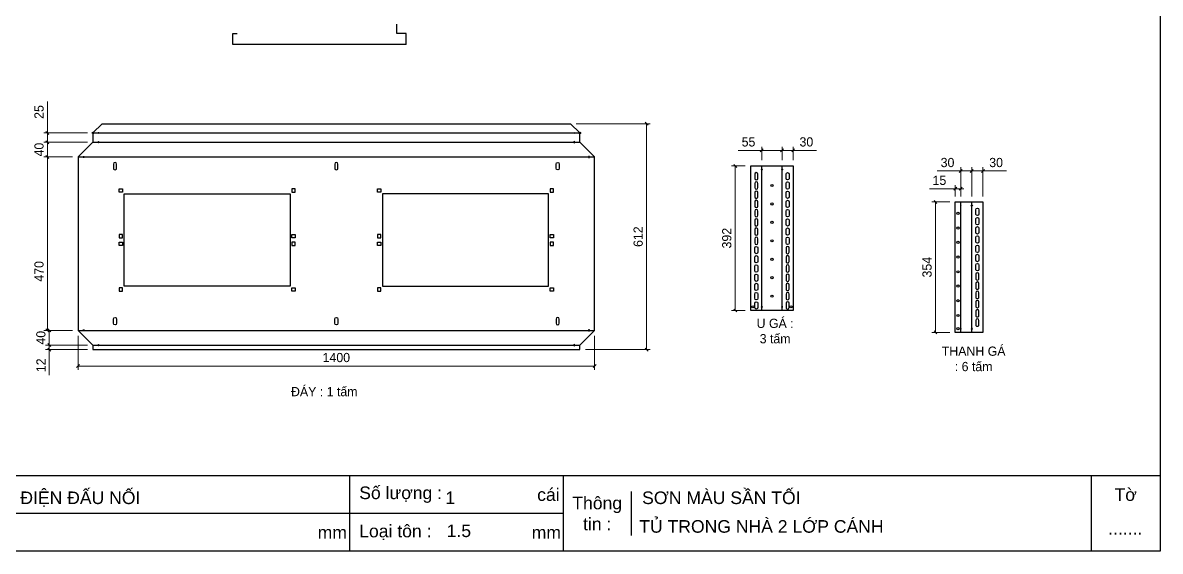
# Model space of a CAD drawing. Header units: millimetres. Extents: x 0 to 5060, y 0 to 3578.
# Drawn here: x 1976 to 5060, y 0 to 1432 of the extents above; entities that cross this region are included whole.
import ezdxf

# ---------------------------------------------------------------- set-up
doc = ezdxf.new("R2010")
doc.units = ezdxf.units.MM
doc.layers.add('CNC', color=7, linetype='Continuous')
doc.layers.add('DIM', color=253, linetype='Continuous')
doc.styles.add('Arial', font='arial.ttf')
doc.dimstyles.new('Dim-25', dxfattribs={"dimtxt": 25, "dimasz": 8, "dimexe": 10, "dimexo": 15, "dimgap": 10, "dimtad": 1, "dimdec": 0, "dimtxsty": 'Standard', "dimblk": 'OBLIQUE', "dimcen": 10, "dimclrd": 5, "dimclre": 5, "dimclrt": 3, "dimazin": 3, "dimtfac": 1, "dimtdec": 0, "dimtmove": 0, "dimatfit": 3, "dimldrblk": 'OBLIQUE', "dimlwd": 9, "dimlwe": 9})

# ---------------------------------------------------------------- blocks, each defined once
blk = doc.blocks.new('KHUNG CHUẨN')
at = {"color": 7}
for p, q in [((19889.2, -28535.2), (16919.2, -28535.2)), ((18599.2, -28535.2), (18599.2, -28655.2)), ((18939.2, -28535.2), (18939.2, -28655.2)), ((19779.2, -28535.2), (19779.2, -28655.2)), ((19047.6, -28560.2), (19047.6, -28630.2)), ((18939.2, -28595.2), (16919.2, -28595.2))]:
    blk.add_line(p, q, dxfattribs=at)
blk.add_lwpolyline([(16919.2, -26555.2), (19889.2, -26555.2), (19889.2, -28655.2), (16919.2, -28655.2)], close=True, dxfattribs=at)
at = {"color": 2, "char_height": 20, "style": 'Arial'}
for s, insert, width, attachment_point in [('  Số lượng :', (18599.2, -28565.2), 917.634, 4), ('cái', (18897.9, -28565.2), 63.517, 4), ('Tờ', (19834.2, -28565.2), 110, 5), ('Thông\\Ptin :', (18993.4, -28595.2), 108.311, 5), ('  Loại tôn :', (18599.2, -28625.2), 917.634, 4), ('mm', (18548.6, -28625.2), 73.831, 4), ('mm', (18889.2, -28625.2), 917.634, 4)]:
    blk.add_mtext(s, dxfattribs=dict(at, insert=insert, width=width, attachment_point=attachment_point))
at = {"color": 3, "style": 'Arial'}
for tag, p in [('#01', (17055.6, -28580.1)), ('#02', (17431.4, -28580.1)), ('#03', (18030.6, -28580.1)), ('#08', (18751.7, -28580.1)), ('#10', (19064.8, -28580.1)), ('#04', (17024.8, -28634.6)), ('#05', (17308.5, -28633)), ('#06', (17632.7, -28633.7)), ('#07', (18002, -28634.7)), ('#09', (18753.8, -28632.6)), ('#11', (19060.3, -28625.7)), ('#12', (19806.5, -28628.9))]:
    blk.add_attdef(tag, p, '', height=20, dxfattribs=at)
blk = doc.blocks.new('f3daunguoc')
at = {"layer": 'CNC', "color": 2, "lineweight": -3}
blk.add_circle((0, 0), 1.5, dxfattribs=at)
blk = doc.blocks.new('f2dauxuoi')
at = {"layer": 'CNC', "color": 2, "lineweight": -3}
blk.add_circle((0, 0), 1, dxfattribs=at)
blk = doc.blocks.new('ovan8.5x20')
at = {"layer": 'CNC', "color": 2, "lineweight": -3}
for p, q in [((5.7, 4.2), (-5.8, 4.2)), ((-5.8, -4.2), (5.7, -4.2))]:
    blk.add_line(p, q, dxfattribs=at)
for centre, start, end in [((-5.8, 0), 90, 270), ((5.7, 0), 270, 90)]:
    blk.add_arc(centre, 4.25, start, end, dxfattribs=at)
blk = doc.blocks.new('*D38')
at = {"color": 0, "linetype": 'ByBlock', "lineweight": -2}
for p, q in [((4553.1, 1034.8), (4545.1, 1026.8)), ((4575.1, 1026.8), (4583.1, 1034.8))]:
    blk.add_line(p, q, dxfattribs=at)
at = {"color": 5, "lineweight": 9, "ltscale": 3, "transparency": 16777216}
for p, q in [((4549.1, 961.7), (4549.1, 1040.8)), ((4549.1, 1030.8), (4579.1, 1030.8)), ((4579.1, 961.7), (4579.1, 1040.8)), ((4579.1, 1030.8), (4642.9, 1030.8))]:
    blk.add_line(p, q, dxfattribs=at)
at = {"layer": 'Defpoints', "color": 0, "ltscale": 3, "transparency": 16777216}
for p in [(4579.1, 1030.8), (4549.1, 946.7), (4579.1, 946.7)]:
    blk.add_point(p, dxfattribs=at)
at = {"color": 3, "ltscale": 3, "transparency": 16777216, "insert": (4615, 1053.5), "char_height": 25, "attachment_point": 5}
blk.add_mtext('30', dxfattribs=at)
blk = doc.blocks.new('_Oblique')
at = {"color": 0, "linetype": 'ByBlock', "lineweight": -2}
blk.add_line((-0.5, -0.5), (0.5, 0.5), dxfattribs=at)
blk = doc.blocks.new('*D39')
at = {"color": 5, "lineweight": 9, "ltscale": 3, "transparency": 16777216}
for p, q in [((4519.1, 1030.8), (4455.4, 1030.8)), ((4519.1, 961.7), (4519.1, 1040.8)), ((4549.1, 1030.8), (4519.1, 1030.8)), ((4549.1, 961.7), (4549.1, 1040.8))]:
    blk.add_line(p, q, dxfattribs=at)
at = {"color": 0, "linetype": 'ByBlock', "lineweight": -2}
for p, q in [((4523.1, 1034.8), (4515.1, 1026.8)), ((4545.1, 1026.8), (4553.1, 1034.8))]:
    blk.add_line(p, q, dxfattribs=at)
at = {"layer": 'Defpoints', "color": 0, "ltscale": 3, "transparency": 16777216}
for p in [(4519.1, 1030.8), (4519.1, 946.7), (4549.1, 946.7)]:
    blk.add_point(p, dxfattribs=at)
at = {"color": 3, "ltscale": 3, "transparency": 16777216, "insert": (4483.3, 1053.5), "char_height": 25, "attachment_point": 5}
blk.add_mtext('30', dxfattribs=at)
blk = doc.blocks.new('*D40')
at = {"color": 5, "lineweight": 9, "ltscale": 3, "transparency": 16777216}
for p, q in [((4504.1, 961.7), (4504.1, 992.4)), ((4519.1, 961.7), (4519.1, 992.4)), ((4504.1, 982.4), (4434.5, 982.4)), ((4519.1, 982.4), (4504.1, 982.4)), ((4519.1, 982.4), (4527.1, 982.4))]:
    blk.add_line(p, q, dxfattribs=at)
at = {"color": 0, "linetype": 'ByBlock', "lineweight": -2}
for p, q in [((4500.1, 978.4), (4508.1, 986.4)), ((4523.1, 986.4), (4515.1, 978.4))]:
    blk.add_line(p, q, dxfattribs=at)
at = {"layer": 'Defpoints', "color": 0, "ltscale": 3, "transparency": 16777216}
for p in [(4504.1, 982.4), (4504.1, 946.7), (4519.1, 946.7)]:
    blk.add_point(p, dxfattribs=at)
at = {"color": 3, "ltscale": 3, "transparency": 16777216, "insert": (4461.3, 1005.2), "char_height": 25, "attachment_point": 5}
blk.add_mtext('15', dxfattribs=at)
blk = doc.blocks.new('*D41')
at = {"color": 5, "lineweight": 9, "ltscale": 3, "transparency": 16777216}
for p, q in [((4489.1, 946.7), (4440.7, 946.7)), ((4450.7, 946.7), (4450.7, 593.2)), ((4489.1, 593.2), (4440.7, 593.2))]:
    blk.add_line(p, q, dxfattribs=at)
at = {"color": 0, "linetype": 'ByBlock', "lineweight": -2}
for p, q in [((4454.7, 942.7), (4446.7, 950.7)), ((4446.7, 597.2), (4454.7, 589.2))]:
    blk.add_line(p, q, dxfattribs=at)
at = {"layer": 'Defpoints', "color": 0, "ltscale": 3, "transparency": 16777216}
for p in [(4504.1, 946.7), (4450.7, 593.2), (4504.1, 593.2)]:
    blk.add_point(p, dxfattribs=at)
at = {"color": 3, "ltscale": 3, "transparency": 16777216, "insert": (4427.9, 769.9), "char_height": 25, "attachment_point": 5, "rotation": 90}
blk.add_mtext('354', dxfattribs=at)
blk = doc.blocks.new('*D42')
at = {"color": 0, "linetype": 'ByBlock', "lineweight": -2}
for p, q in [((4038.8, 1090.6), (4030.8, 1082.6)), ((4060.8, 1082.6), (4068.8, 1090.6))]:
    blk.add_line(p, q, dxfattribs=at)
at = {"color": 5, "lineweight": 9, "ltscale": 3, "transparency": 16777216}
for p, q in [((4034.8, 1059.6), (4034.8, 1096.6)), ((4034.8, 1086.6), (4064.8, 1086.6)), ((4064.8, 1059.6), (4064.8, 1096.6)), ((4064.8, 1086.6), (4128.5, 1086.6))]:
    blk.add_line(p, q, dxfattribs=at)
at = {"layer": 'Defpoints', "color": 0, "ltscale": 3, "transparency": 16777216}
for p in [(4064.8, 1086.6), (4034.8, 1044.6), (4064.8, 1044.6)]:
    blk.add_point(p, dxfattribs=at)
at = {"color": 3, "ltscale": 3, "transparency": 16777216, "insert": (4100.7, 1109.4), "char_height": 25, "attachment_point": 5}
blk.add_mtext('30', dxfattribs=at)
blk = doc.blocks.new('*D43')
at = {"color": 5, "lineweight": 9, "ltscale": 3, "transparency": 16777216}
for p, q in [((3979.8, 1086.6), (3915.8, 1086.6)), ((3979.8, 1059.6), (3979.8, 1096.6)), ((4034.8, 1086.6), (3979.8, 1086.6)), ((4034.8, 1059.6), (4034.8, 1096.6))]:
    blk.add_line(p, q, dxfattribs=at)
at = {"color": 0, "linetype": 'ByBlock', "lineweight": -2}
for p, q in [((3983.8, 1090.6), (3975.8, 1082.6)), ((4030.8, 1082.6), (4038.8, 1090.6))]:
    blk.add_line(p, q, dxfattribs=at)
at = {"layer": 'Defpoints', "color": 0, "ltscale": 3, "transparency": 16777216}
for p in [(3979.8, 1086.6), (3979.8, 1044.6), (4034.8, 1044.6)]:
    blk.add_point(p, dxfattribs=at)
at = {"color": 3, "ltscale": 3, "transparency": 16777216, "insert": (3943.8, 1109.4), "char_height": 25, "attachment_point": 5}
blk.add_mtext('55', dxfattribs=at)
blk = doc.blocks.new('*D44')
at = {"color": 0, "linetype": 'ByBlock', "lineweight": -2}
for p, q in [((3911.8, 1040.6), (3903.8, 1048.6)), ((3903.8, 656.6), (3911.8, 648.6))]:
    blk.add_line(p, q, dxfattribs=at)
at = {"color": 5, "lineweight": 9, "ltscale": 3, "transparency": 16777216}
for p, q in [((3934.8, 1044.6), (3897.8, 1044.6)), ((3907.8, 1044.6), (3907.8, 652.6)), ((3934.8, 652.6), (3897.8, 652.6))]:
    blk.add_line(p, q, dxfattribs=at)
at = {"layer": 'Defpoints', "color": 0, "ltscale": 3, "transparency": 16777216}
for p in [(3949.8, 1044.6), (3907.8, 652.6), (3949.8, 652.6)]:
    blk.add_point(p, dxfattribs=at)
at = {"color": 3, "ltscale": 3, "transparency": 16777216, "insert": (3885, 848.6), "char_height": 25, "attachment_point": 5, "rotation": 90}
blk.add_mtext('392', dxfattribs=at)
blk = doc.blocks.new('*D55')
at = {"color": 0, "linetype": 'ByBlock', "lineweight": -2}
for p, q in [((2130.5, 506.1), (2122.5, 498.1)), ((3522.5, 498.1), (3530.5, 506.1))]:
    blk.add_line(p, q, dxfattribs=at)
at = {"layer": 'Defpoints', "color": 0, "transparency": 16777216}
for p in [(2126.5, 598.7), (3526.5, 598.7), (3526.5, 502.1)]:
    blk.add_point(p, dxfattribs=at)
at = {"layer": 'DIM', "color": 5, "lineweight": 9, "transparency": 16777216}
for p, q in [((2126.5, 583.7), (2126.5, 492.1)), ((3526.5, 583.7), (3526.5, 492.1)), ((2126.5, 502.1), (3526.5, 502.1))]:
    blk.add_line(p, q, dxfattribs=at)
at = {"layer": 'DIM', "color": 3, "transparency": 16777216, "insert": (2826.5, 524.9), "char_height": 25, "attachment_point": 5}
blk.add_mtext('1400', dxfattribs=at)
blk = doc.blocks.new('*D56')
at = {"color": 0, "linetype": 'ByBlock', "lineweight": -2}
for p, q in [((2047.3, 1064.7), (2039.3, 1072.7)), ((2039.3, 602.7), (2047.3, 594.7))]:
    blk.add_line(p, q, dxfattribs=at)
at = {"layer": 'Defpoints', "color": 0, "transparency": 16777216}
for p in [(2126.5, 1068.7), (2043.3, 598.7), (2126.5, 598.7)]:
    blk.add_point(p, dxfattribs=at)
at = {"layer": 'DIM', "color": 5, "lineweight": 9, "transparency": 16777216}
for p, q in [((2111.5, 1068.7), (2033.3, 1068.7)), ((2043.3, 1068.7), (2043.3, 598.7)), ((2111.5, 598.7), (2033.3, 598.7))]:
    blk.add_line(p, q, dxfattribs=at)
at = {"layer": 'DIM', "color": 3, "transparency": 16777216, "insert": (2020.6, 758.7), "char_height": 25, "attachment_point": 5, "rotation": 90}
blk.add_mtext('470', dxfattribs=at)
blk = doc.blocks.new('*D57')
at = {"color": 0, "linetype": 'ByBlock', "lineweight": -2}
for p, q in [((2052.3, 594.7), (2044.3, 602.7)), ((2044.3, 562.7), (2052.3, 554.7))]:
    blk.add_line(p, q, dxfattribs=at)
at = {"layer": 'Defpoints', "color": 0, "transparency": 16777216}
for p in [(2126.5, 598.7), (2048.3, 558.7), (2166.5, 558.7)]:
    blk.add_point(p, dxfattribs=at)
at = {"layer": 'DIM', "color": 5, "lineweight": 9, "transparency": 16777216}
for p, q in [((2111.5, 598.7), (2038.3, 598.7)), ((2048.3, 598.7), (2048.3, 558.7)), ((2151.5, 558.7), (2038.3, 558.7))]:
    blk.add_line(p, q, dxfattribs=at)
at = {"layer": 'DIM', "color": 3, "transparency": 16777216, "insert": (2025.6, 578.7), "char_height": 25, "attachment_point": 5, "rotation": 90}
blk.add_mtext('40', dxfattribs=at)
blk = doc.blocks.new('*D58')
at = {"color": 0, "linetype": 'ByBlock', "lineweight": -2}
for p, q in [((2044.3, 562.7), (2052.3, 554.7)), ((2052.3, 542.7), (2044.3, 550.7))]:
    blk.add_line(p, q, dxfattribs=at)
at = {"layer": 'Defpoints', "color": 0, "transparency": 16777216}
for p in [(2166.5, 558.7), (2048.3, 546.7), (2166.5, 546.7)]:
    blk.add_point(p, dxfattribs=at)
at = {"layer": 'DIM', "color": 5, "lineweight": 9, "transparency": 16777216}
for p, q in [((2151.5, 558.7), (2038.3, 558.7)), ((2048.3, 558.7), (2048.3, 566.7)), ((2048.3, 558.7), (2048.3, 546.7)), ((2151.5, 546.7), (2038.3, 546.7)), ((2048.3, 546.7), (2048.3, 477.5))]:
    blk.add_line(p, q, dxfattribs=at)
at = {"layer": 'DIM', "color": 3, "transparency": 16777216, "insert": (2025.8, 504.1), "char_height": 25, "attachment_point": 5, "rotation": 90}
blk.add_mtext('12', dxfattribs=at)
blk = doc.blocks.new('*D59')
at = {"color": 0, "linetype": 'ByBlock', "lineweight": -2}
for p, q in [((3671.5, 1154.7), (3663.5, 1162.7)), ((3663.5, 550.7), (3671.5, 542.7))]:
    blk.add_line(p, q, dxfattribs=at)
at = {"layer": 'Defpoints', "color": 0, "transparency": 16777216}
for p in [(3461.5, 1158.7), (3486.5, 546.7), (3667.5, 546.7)]:
    blk.add_point(p, dxfattribs=at)
at = {"layer": 'DIM', "color": 5, "lineweight": 9, "transparency": 16777216}
for p, q in [((3476.5, 1158.7), (3677.5, 1158.7)), ((3667.5, 1158.7), (3667.5, 546.7)), ((3501.5, 546.7), (3677.5, 546.7))]:
    blk.add_line(p, q, dxfattribs=at)
at = {"layer": 'DIM', "color": 3, "transparency": 16777216, "insert": (3644.8, 852.7), "char_height": 25, "attachment_point": 5, "rotation": 90}
blk.add_mtext('612', dxfattribs=at)
blk = doc.blocks.new('*D60')
at = {"color": 0, "linetype": 'ByBlock', "lineweight": -2}
for p, q in [((2047.3, 1104.7), (2039.3, 1112.7)), ((2039.3, 1072.7), (2047.3, 1064.7))]:
    blk.add_line(p, q, dxfattribs=at)
at = {"layer": 'Defpoints', "color": 0, "transparency": 16777216}
for p in [(2043.3, 1108.7), (2166.5, 1108.7), (2126.5, 1068.7)]:
    blk.add_point(p, dxfattribs=at)
at = {"layer": 'DIM', "color": 5, "lineweight": 9, "transparency": 16777216}
for p, q in [((2151.5, 1108.7), (2033.3, 1108.7)), ((2043.3, 1068.7), (2043.3, 1108.7)), ((2111.5, 1068.7), (2033.3, 1068.7))]:
    blk.add_line(p, q, dxfattribs=at)
at = {"layer": 'DIM', "color": 3, "transparency": 16777216, "insert": (2020.6, 1088.7), "char_height": 25, "attachment_point": 5, "rotation": 90}
blk.add_mtext('40', dxfattribs=at)
blk = doc.blocks.new('*D61')
at = {"color": 0, "linetype": 'ByBlock', "lineweight": -2}
for p, q in [((2047.3, 1129.7), (2039.3, 1137.7)), ((2039.3, 1112.7), (2047.3, 1104.7))]:
    blk.add_line(p, q, dxfattribs=at)
at = {"layer": 'Defpoints', "color": 0, "transparency": 16777216}
for p in [(2043.3, 1133.7), (2166.5, 1133.7), (2166.5, 1108.7)]:
    blk.add_point(p, dxfattribs=at)
at = {"layer": 'DIM', "color": 5, "lineweight": 9, "transparency": 16777216}
for p, q in [((2043.3, 1133.7), (2043.3, 1218.8)), ((2151.5, 1133.7), (2033.3, 1133.7)), ((2043.3, 1108.7), (2043.3, 1133.7)), ((2151.5, 1108.7), (2033.3, 1108.7))]:
    blk.add_line(p, q, dxfattribs=at)
at = {"layer": 'DIM', "color": 3, "transparency": 16777216, "insert": (2020.6, 1190.6), "char_height": 25, "attachment_point": 5, "rotation": 90}
blk.add_mtext('25', dxfattribs=at)

msp = doc.modelspace()

# ---------------------------------------------------------------- linework, layer by layer
at = {"color": 7}
for p, q in [((2990.7, 1403.3), (2990.7, 1428.3)), ((2545.7, 1373.3), (2545.7, 1403.3)), ((2545.7, 1403.3), (2557.7, 1403.3)), ((3015.7, 1403.3), (2990.7, 1403.3)), ((3015.7, 1373.3), (3015.7, 1403.3)), ((3015.7, 1373.3), (2545.7, 1373.3)), ((2166.5, 1133.7), (2191.5, 1158.7)), ((2191.5, 1158.7), (3461.5, 1158.7)), ((3486.5, 1133.7), (3461.5, 1158.7)), ((2166.5, 1133.7), (3486.5, 1133.7)), ((2166.5, 1108.7), (2126.5, 1068.7)), ((2166.5, 1108.7), (3486.5, 1108.7)), ((3486.5, 1108.7), (3526.5, 1068.7)), ((2126.5, 1068.7), (3526.5, 1068.7)), ((3949.8, 1044.6), (4064.8, 1044.6)), ((3949.8, 652.6), (3949.8, 1044.6)), ((3979.8, 652.6), (3979.8, 1044.6)), ((4034.8, 652.6), (4034.8, 1044.6)), ((4064.8, 1044.6), (4064.8, 652.6)), ((4504.1, 946.7), (4579.1, 946.7)), ((4504.1, 593.2), (4504.1, 946.7)), ((4519.1, 593.2), (4519.1, 946.7)), ((4549.1, 593.2), (4549.1, 946.7)), ((4579.1, 946.7), (4579.1, 593.2)), ((4064.8, 652.6), (3949.8, 652.6)), ((2126.5, 598.7), (3526.5, 598.7)), ((2126.5, 598.7), (2166.5, 558.7)), ((3526.5, 598.7), (3486.5, 558.7)), ((4579.1, 593.2), (4504.1, 593.2)), ((2166.5, 558.7), (3486.5, 558.7))]:
    msp.add_line(p, q, dxfattribs=at)
for points in [[(2166.5, 1133.7), (2166.5, 1108.7)], [(3486.5, 1108.7), (3486.5, 1133.7)], [(2126.5, 1068.7), (2126.5, 598.7)], [(3526.5, 598.7), (3526.5, 1068.7)], [(2166.5, 558.7), (2166.5, 546.7), (3486.5, 546.7), (3486.5, 558.7)]]:
    msp.add_lwpolyline(points, dxfattribs=at)
at = {"color": 2}
for points in [[(2246.7, 973.4), (2237.7, 973.4), (2237.7, 982.4), (2246.7, 982.4)], [(2251.5, 968.7), (2701.5, 968.7), (2701.5, 718.7), (2251.5, 718.7)], [(2706.2, 973.4), (2715.2, 973.4), (2715.2, 982.4), (2706.2, 982.4)], [(2946.7, 973.4), (2937.7, 973.4), (2937.7, 982.4), (2946.7, 982.4)], [(3401.5, 968.7), (2951.5, 968.7), (2951.5, 718.7), (3401.5, 718.7)], [(3406.2, 973.4), (3415.2, 973.4), (3415.2, 982.4), (3406.2, 982.4)], [(2246.7, 858.9), (2237.7, 858.9), (2237.7, 849.9), (2246.7, 849.9)], [(2246.7, 828.4), (2237.7, 828.4), (2237.7, 837.4), (2246.7, 837.4)], [(2706.2, 858.9), (2715.2, 858.9), (2715.2, 849.9), (2706.2, 849.9)], [(2706.2, 828.4), (2715.2, 828.4), (2715.2, 837.4), (2706.2, 837.4)], [(2946.7, 858.9), (2937.7, 858.9), (2937.7, 849.9), (2946.7, 849.9)], [(2946.7, 828.4), (2937.7, 828.4), (2937.7, 837.4), (2946.7, 837.4)], [(3406.2, 858.9), (3415.2, 858.9), (3415.2, 849.9), (3406.2, 849.9)], [(3406.2, 828.4), (3415.2, 828.4), (3415.2, 837.4), (3406.2, 837.4)], [(2246.7, 713.9), (2237.7, 713.9), (2237.7, 704.9), (2246.7, 704.9)], [(2706.2, 713.9), (2715.2, 713.9), (2715.2, 704.9), (2706.2, 704.9)], [(2946.7, 713.9), (2937.7, 713.9), (2937.7, 704.9), (2946.7, 704.9)], [(3406.2, 713.9), (3415.2, 713.9), (3415.2, 704.9), (3406.2, 704.9)]]:
    msp.add_lwpolyline(points, close=True, dxfattribs=at)
for centre, radius in [((2166.5, 1133.7), 2), ((3486.5, 1133.7), 2), ((4511.6, 915.9), 3), ((4511.6, 875.9), 3), ((4511.6, 837.4), 3), ((4511.6, 797.4), 3), ((4511.6, 757.4), 3), ((4511.6, 718.9), 3), ((4511.6, 678.9), 3), ((4511.6, 638.9), 3), ((4511.6, 603.2), 3)]:
    msp.add_circle(centre, radius, dxfattribs=at)
at = {"color": 2, "ltscale": 3}
for centre in [(4007.3, 991.4), (4007.3, 941.4), (4007.3, 891.4), (4007.3, 841.4), (4007.3, 791.4), (4007.3, 741.4), (4007.3, 691.4), (3955.8, 662.6), (4058.8, 662.6)]:
    msp.add_circle(centre, 3, dxfattribs=at)

# ---------------------------------------------------------------- block references
at = {"color": 3}
ref = msp.add_blockref('KHUNG CHUẨN', (-28825, 48819.2), dxfattribs=dict(at, xscale=1.703680000005988, yscale=1.703680000005988, zscale=1.703680000005988))
ref.add_attrib('#03', 'TỦ ĐIỆN ĐẤU NỐI', (1893.3, 127.9), dxfattribs={"color": 3, "height": 34.074, "style": 'Arial'})
ref.add_attrib('#08', '1', (3121.9, 127.9), dxfattribs={"color": 3, "height": 34.1, "style": 'Arial'})
ref.add_attrib('#09', '1.5', (3125.6, 38.4), dxfattribs={"color": 3, "height": 34.07, "style": 'Arial'})
ref.add_attrib('#10', 'SƠN MÀU SẦN TỐI', (3655.3, 127.9), dxfattribs={"color": 3, "height": 34.074, "style": 'Arial'})
ref.add_attrib('#11', 'TỦ TRONG NHÀ 2 LỚP CÁNH', (3647.7, 50.2), dxfattribs={"color": 3, "height": 34.074, "style": 'Arial'})
ref.add_attrib('#12', '.......', (4918.9, 44.7), dxfattribs={"color": 3, "height": 34.07, "style": 'Arial'})
at = {"lineweight": -3}
for name, p, rotation in [('f3daunguoc', (2181.5, 1108.7), 270), ('f2dauxuoi', (3471.5, 1133.7), 270), ('f3daunguoc', (2141.5, 1068.7), 270), ('f3daunguoc', (4034.8, 1034.6), 270), ('f3daunguoc', (4034.8, 1034.6), 270), ('f3daunguoc', (4549.1, 936.7), 270), ('f3daunguoc', (4549.1, 936.7), 270), ('f3daunguoc', (3979.8, 662.6), 90), ('f3daunguoc', (2141.5, 598.7), 270), ('f2dauxuoi', (4519.1, 603.2), 180), ('f3daunguoc', (2181.5, 558.7), 270)]:
    msp.add_blockref(name, p, dxfattribs=dict(at, rotation=rotation))
at = {"lineweight": -3, "xscale": -1}
for name, p, rotation in [('f2dauxuoi', (2181.5, 1133.7), 90), ('f3daunguoc', (3471.5, 1108.7), 90), ('f3daunguoc', (3511.5, 1068.7), 90), ('f3daunguoc', (3979.8, 1034.6), 90), ('f3daunguoc', (3979.8, 1034.6), 90), ('f3daunguoc', (4034.8, 662.6), 270), ('f3daunguoc', (3511.5, 598.7), 90), ('f3daunguoc', (4549.1, 603.2), 270), ('f3daunguoc', (3471.5, 558.7), 90)]:
    msp.add_blockref(name, p, dxfattribs=dict(at, rotation=rotation))
msp.add_blockref('f2dauxuoi', (4519.1, 936.7), dxfattribs=at)
at = {"layer": 'CNC', "lineweight": -3}
for p, rotation in [((2226.5, 1043.7), 270), ((2826.5, 1043.7), 270), ((3964.8, 1016.4), 90), ((3964.8, 991.4), 90), ((3964.8, 966.4), 90), ((3964.8, 941.4), 90), ((3964.8, 916.4), 90), ((3964.8, 891.4), 90), ((3964.8, 866.4), 90), ((3964.8, 841.4), 90), ((4049.8, 816.4), 270), ((4049.8, 791.4), 270), ((4049.8, 766.4), 270), ((4049.8, 741.4), 270), ((4564.1, 744.9), 270), ((4049.8, 716.4), 270), ((4564.1, 719.9), 270), ((4049.8, 691.4), 270), ((4564.1, 694.9), 270), ((4564.1, 669.9), 270), ((4049.8, 666.4), 270), ((4564.1, 644.9), 270), ((3426.5, 623.7), 90), ((4564.1, 619.9), 270)]:
    msp.add_blockref('ovan8.5x20', p, dxfattribs=dict(at, rotation=rotation))
at = {"layer": 'CNC', "lineweight": -3, "xscale": -1}
for p, rotation in [((3426.5, 1043.7), 90), ((4049.8, 1016.4), 270), ((4049.8, 991.4), 270), ((4049.8, 966.4), 270), ((4049.8, 941.4), 270), ((4049.8, 916.4), 270), ((4564.1, 919.9), 270), ((4049.8, 891.4), 270), ((4564.1, 894.9), 270), ((4049.8, 866.4), 270), ((4564.1, 869.9), 270), ((4049.8, 841.4), 270), ((4564.1, 844.9), 270), ((3964.8, 816.4), 90), ((4564.1, 819.9), 270), ((4564.1, 794.9), 270), ((3964.8, 791.4), 90), ((3964.8, 766.4), 90), ((4564.1, 769.9), 270), ((3964.8, 741.4), 90), ((3964.8, 716.4), 90), ((3964.8, 691.4), 90), ((3964.8, 666.4), 90), ((2226.5, 623.7), 270), ((2826.5, 623.7), 270)]:
    msp.add_blockref('ovan8.5x20', p, dxfattribs=dict(at, rotation=rotation))

# ---------------------------------------------------------------- texts
at = {"color": 2, "char_height": 25, "width": 785, "attachment_point": 5}
for s, insert in [('U GÁ : \\P3 tấm', (4015.9, 596.7)), ('THANH GÁ \\P: 6 tấm', (4554.1, 521.3)), (' ĐÁY : 1 tấm', (2789.1, 432.5))]:
    msp.add_mtext(s, dxfattribs=dict(at, insert=insert))

# ---------------------------------------------------------------- dimensions: what is measured, and where the dimension line sits
at = {"ltscale": 3}
for base, p1, p2, picture, middle in [((3979.8, 1086.6), (4034.8, 1044.6), (3979.8, 1044.6), '*D43', (3943.8, 1109.4)), ((4064.8, 1086.6), (4034.8, 1044.6), (4064.8, 1044.6), '*D42', (4100.7, 1109.4)), ((4519.1, 1030.8), (4549.1, 946.7), (4519.1, 946.7), '*D39', (4483.3, 1053.5)), ((4579.1, 1030.8), (4549.1, 946.7), (4579.1, 946.7), '*D38', (4615, 1053.5)), ((4504.1, 982.4), (4519.1, 946.7), (4504.1, 946.7), '*D40', (4461.3, 1005.2))]:
    dim = msp.add_linear_dim(base=base, p1=p1, p2=p2, dimstyle='Dim-25', dxfattribs=at)
    dim.commit()
    dim.dimension.update_dxf_attribs({"geometry": picture, "text_midpoint": middle})
for base, p1, p2, picture, middle in [((3907.8, 652.6), (3949.8, 1044.6), (3949.8, 652.6), '*D44', (3885, 848.6)), ((4450.7123578, 593.1530451), (4504.1484836, 946.6530451), (4504.1484836, 593.1530451), '*D41', (4427.9395065, 769.9030451))]:
    dim = msp.add_linear_dim(base=base, p1=p1, p2=p2, angle=90, dimstyle='Dim-25', dxfattribs=at)
    dim.commit()
    dim.dimension.update_dxf_attribs({"geometry": picture, "text_midpoint": middle})
at = {"layer": 'DIM', "color": 7}
for base, p1, p2, picture, middle in [((2043.3, 1133.7), (2166.5, 1108.7), (2166.5, 1133.7), '*D61', (2043.3, 1190.6)), ((2043.3, 1108.7), (2126.5, 1068.7), (2166.5, 1108.7), '*D60', (2043.3, 1088.7)), ((2043.3, 598.7), (2126.5, 1068.7), (2126.5, 598.7), '*D56', (2043.3, 758.7)), ((2048.3, 558.7), (2126.5, 598.7), (2166.5, 558.7), '*D57', (2048.3, 578.7))]:
    dim = msp.add_linear_dim(base=base, p1=p1, p2=p2, angle=270, dimstyle='Dim-25', dxfattribs=at)
    dim.commit()
    dim.dimension.update_dxf_attribs({"geometry": picture, "text_midpoint": middle, "dimtype": 160})
for base, p1, p2, angle, picture, middle in [((3667.5, 546.7), (3461.5, 1158.7), (3486.5, 546.7), 270, '*D59', (3644.8, 852.7)), ((3526.5, 502.1), (2126.5, 598.7), (3526.5, 598.7), 180, '*D55', (2826.5, 524.9)), ((2048.3, 546.7), (2166.5, 558.7), (2166.5, 546.7), 270, '*D58', (2025.8, 504.1))]:
    dim = msp.add_linear_dim(base=base, p1=p1, p2=p2, angle=angle, dimstyle='Dim-25', dxfattribs=at)
    dim.commit()
    dim.dimension.update_dxf_attribs({"geometry": picture, "text_midpoint": middle})

doc.saveas('drawing.dxf')
